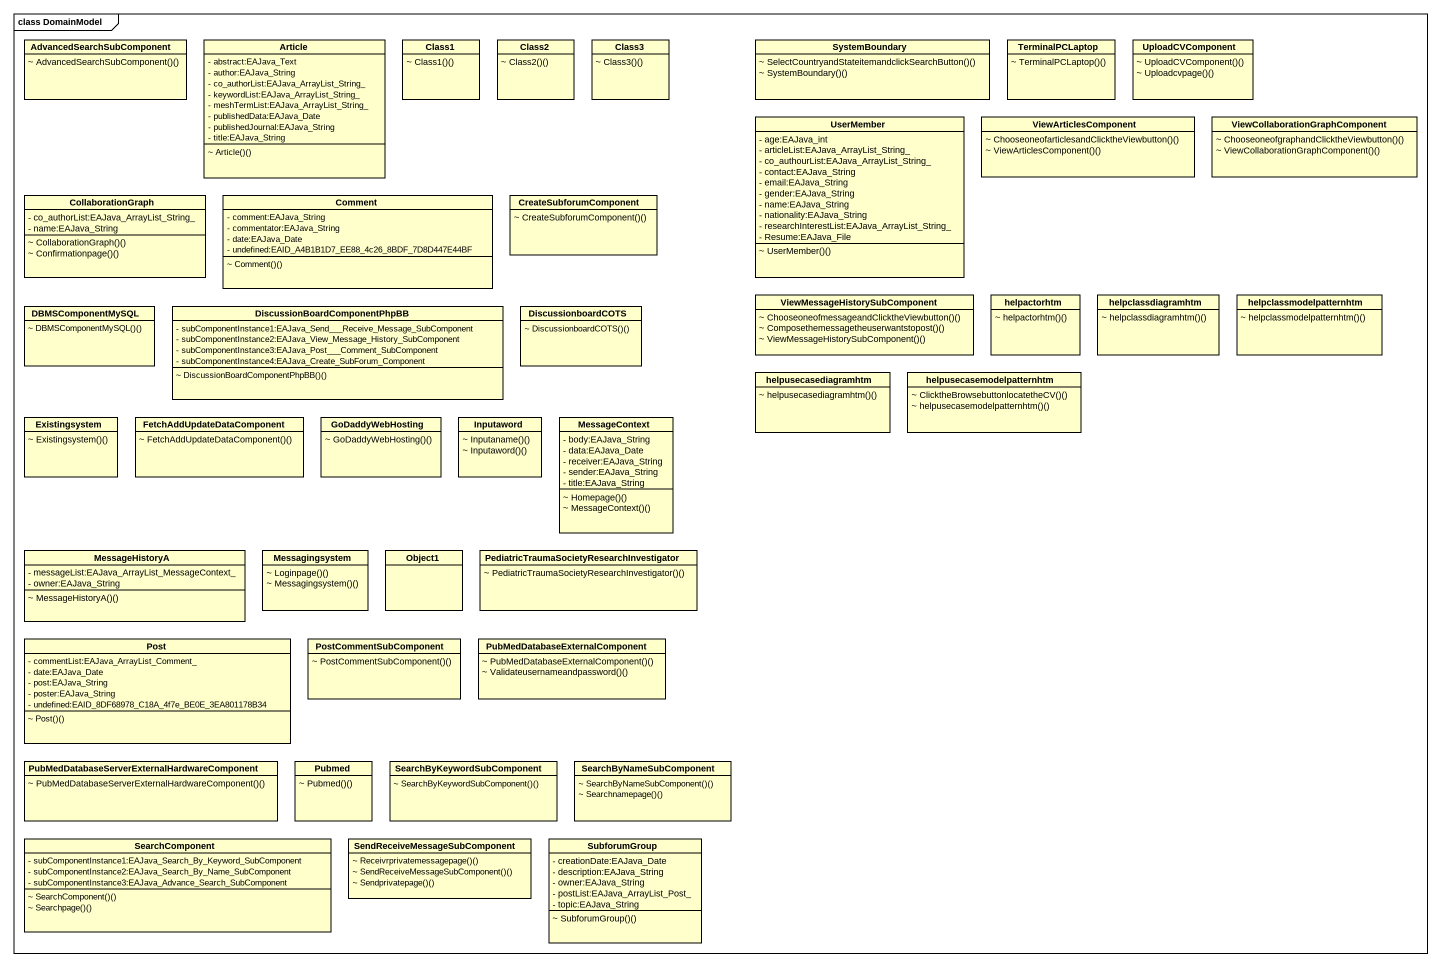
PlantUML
@startuml
mainframe class DomainModel
hide circle
hide empty members
skinparam classAttributeIconSize 0
class AdvancedSearchSubComponent {
  ~ AdvancedSearchSubComponent()()
}
class Article {
  - abstract:EAJava_Text
  - author:EAJava_String
  - co_authorList:EAJava_ArrayList_String_
  - keywordList:EAJava_ArrayList_String_
  - meshTermList:EAJava_ArrayList_String_
  - publishedData:EAJava_Date
  - publishedJournal:EAJava_String
  - title:EAJava_String
  ~ Article()()
}
class Class1 {
  ~ Class1()()
}
class Class2 {
  ~ Class2()()
}
class Class3 {
  ~ Class3()()
}
class SystemBoundary {
  ~ SelectCountryandStateitemandclickSearchButton()()
  ~ SystemBoundary()()
}
class TerminalPCLaptop {
  ~ TerminalPCLaptop()()
}
class UploadCVComponent {
  ~ UploadCVComponent()()
  ~ Uploadcvpage()()
}
class UserMember {
  - age:EAJava_int
  - articleList:EAJava_ArrayList_String_
  - co_authourList:EAJava_ArrayList_String_
  - contact:EAJava_String
  - email:EAJava_String
  - gender:EAJava_String
  - name:EAJava_String
  - nationality:EAJava_String
  - researchInterestList:EAJava_ArrayList_String_
  - Resume:EAJava_File
  ~ UserMember()()
}
class ViewArticlesComponent {
  ~ ChooseoneofarticlesandClicktheViewbutton()()
  ~ ViewArticlesComponent()()
}
class "ViewCollaborationGraphComponent" as ViewCollaborationGraphCompon {
  ~ ChooseoneofgraphandClicktheViewbutton()()
  ~ ViewCollaborationGraphComponent()()
}
class CollaborationGraph {
  - co_authorList:EAJava_ArrayList_String_
  - name:EAJava_String
  ~ CollaborationGraph()()
  ~ Confirmationpage()()
}
class Comment {
  - comment:EAJava_String
  - commentator:EAJava_String
  - date:EAJava_Date
  - undefined:EAID_A4B1B1D7_EE88_4c26_8BDF_7D8D447E44BF
  ~ Comment()()
}
class CreateSubforumComponent {
  ~ CreateSubforumComponent()()
}
class DBMSComponentMySQL {
  ~ DBMSComponentMySQL()()
}
class "DiscussionBoardComponentPhpBB" as DiscussionBoardComponentPhpB {
  - subComponentInstance1:EAJava_Send___Receive_Message_SubComponent
  - subComponentInstance2:EAJava_View_Message_History_SubComponent
  - subComponentInstance3:EAJava_Post___Comment_SubComponent
  - subComponentInstance4:EAJava_Create_SubForum_Component
  ~ DiscussionBoardComponentPhpBB()()
}
class DiscussionboardCOTS {
  ~ DiscussionboardCOTS()()
}
class "ViewMessageHistorySubComponent" as ViewMessageHistorySubCompone {
  ~ ChooseoneofmessageandClicktheViewbutton()()
  ~ Composethemessagetheuserwantstopost()()
  ~ ViewMessageHistorySubComponent()()
}
class helpactorhtm {
  ~ helpactorhtm()()
}
class helpclassdiagramhtm {
  ~ helpclassdiagramhtm()()
}
class helpclassmodelpatternhtm {
  ~ helpclassmodelpatternhtm()()
}
class helpusecasediagramhtm {
  ~ helpusecasediagramhtm()()
}
class helpusecasemodelpatternhtm {
  ~ ClicktheBrowsebuttonlocatetheCV()()
  ~ helpusecasemodelpatternhtm()()
}
class Existingsystem {
  ~ Existingsystem()()
}
class FetchAddUpdateDataComponent {
  ~ FetchAddUpdateDataComponent()()
}
class GoDaddyWebHosting {
  ~ GoDaddyWebHosting()()
}
class Inputaword {
  ~ Inputaname()()
  ~ Inputaword()()
}
class MessageContext {
  - body:EAJava_String
  - data:EAJava_Date
  - receiver:EAJava_String
  - sender:EAJava_String
  - title:EAJava_String
  ~ Homepage()()
  ~ MessageContext()()
}
class MessageHistoryA {
  - messageList:EAJava_ArrayList_MessageContext_
  - owner:EAJava_String
  ~ MessageHistoryA()()
}
class Messagingsystem {
  ~ Loginpage()()
  ~ Messagingsystem()()
}
class Object1
class "PediatricTraumaSocietyResearchInvestigator" as PediatricTraumaSocietyResear {
  ~ PediatricTraumaSocietyResearchInvestigator()()
}
class Post {
  - commentList:EAJava_ArrayList_Comment_
  - date:EAJava_Date
  - post:EAJava_String
  - poster:EAJava_String
  - undefined:EAID_8DF68978_C18A_4f7e_BE0E_3EA801178B34
  ~ Post()()
}
class PostCommentSubComponent {
  ~ PostCommentSubComponent()()
}
class "PubMedDatabaseExternalComponent" as PubMedDatabaseExternalCompon {
  ~ PubMedDatabaseExternalComponent()()
  ~ Validateusernameandpassword()()
}
class "PubMedDatabaseServerExternalHardwareComponent" as PubMedDatabaseServerExternal {
  ~ PubMedDatabaseServerExternalHardwareComponent()()
}
class Pubmed {
  ~ Pubmed()()
}
class SearchByKeywordSubComponent {
  ~ SearchByKeywordSubComponent()()
}
class SearchByNameSubComponent {
  ~ SearchByNameSubComponent()()
  ~ Searchnamepage()()
}
class SearchComponent {
  - subComponentInstance1:EAJava_Search_By_Keyword_SubComponent
  - subComponentInstance2:EAJava_Search_By_Name_SubComponent
  - subComponentInstance3:EAJava_Advance_Search_SubComponent
  ~ SearchComponent()()
  ~ Searchpage()()
}
class "SendReceiveMessageSubComponent" as SendReceiveMessageSubCompone {
  ~ Receivrprivatemessagepage()()
  ~ SendReceiveMessageSubComponent()()
  ~ Sendprivatepage()()
}
class SubforumGroup {
  - creationDate:EAJava_Date
  - description:EAJava_String
  - owner:EAJava_String
  - postList:EAJava_ArrayList_Post_
  - topic:EAJava_String
  ~ SubforumGroup()()
}
@enduml
